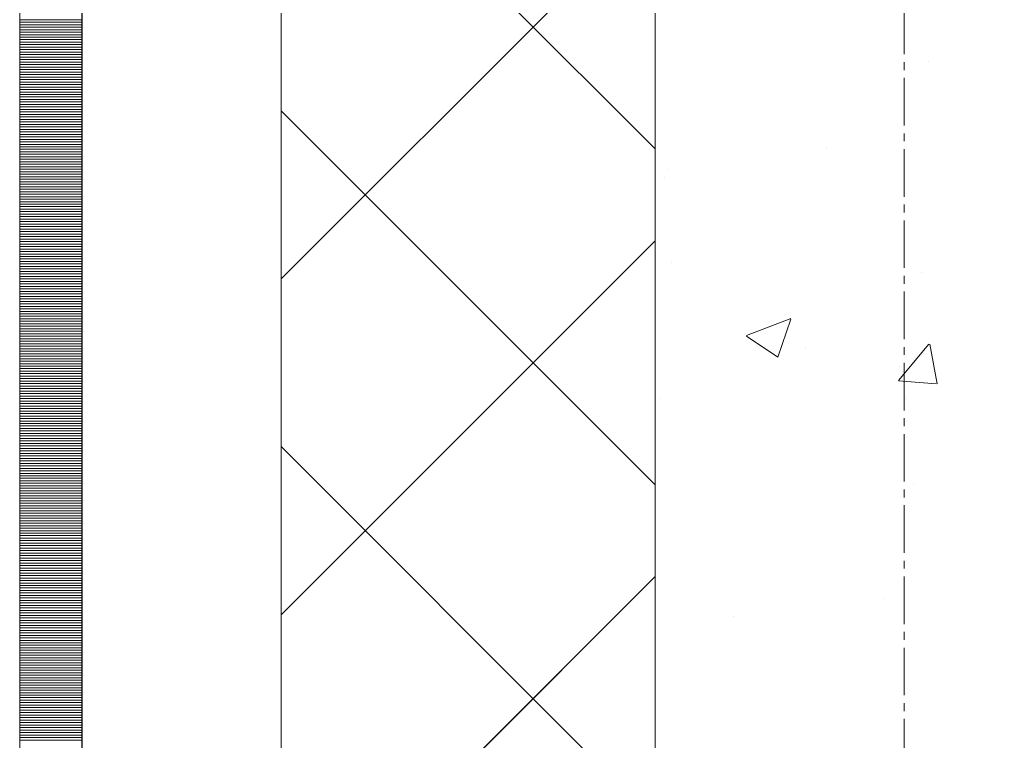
# Model space of a CAD drawing. Header units: millimetres. Extents: x 470010 to 1231400, y -134005 to 421770.
# Drawn here: x 672518.6 to 672914.2, y -7116 to -6826.5 of the extents above; entities that cross this region are included whole.
import ezdxf
from ezdxf.enums import TextEntityAlignment as Align

# ---------------------------------------------------------------- set-up
doc = ezdxf.new("R2010")
doc.units = ezdxf.units.MM
doc.linetypes.add('CENTER2', pattern=[28.575, 19.05, -3.175, 3.175, -3.175])
doc.linetypes.add('DASHED', pattern=[19.05, 12.7, -6.35])
doc.layers.get('Defpoints').update_dxf_attribs({"color": 140})
doc.layers.add('АР_Делит', color=120, linetype='Continuous', lineweight=0, plot=False)
for name, color, linetype, lineweight in [('АР_Стены ПЕНОблок', 52, 'Continuous', 20), ('АР_Тонкая', 254, 'Continuous', 5), ('АР_Утеплитель', 31, 'Continuous', 0), ('АР_Штриховка', 8, 'Continuous', 0)]:
    doc.layers.add(name, color=color, linetype=linetype, lineweight=lineweight)
doc.layers.add('РД_Оси_100', color=7, linetype='Continuous', lineweight=0, true_color=0x525252)
doc.styles.add('style1', font='ARIALN.TTF')

# ---------------------------------------------------------------- blocks, each defined once
blk = doc.blocks.new('СОШ_2200_АР_ОСИ_М100_28.05.24')
at = {"layer": 'АР_Делит', "color": 251, "linetype": 'DASHED', "true_color": 0x636466}
blk.add_lwpolyline([(-355, 13145), (-355, 100855), (37145, 100855), (37145, 129155), (72745, 129155), (72745, 135155), (114955, 135155), (114955, -355)], dxfattribs=at)
at = {"layer": 'РД_Оси_100', "color": 251, "linetype": 'CENTER2', "true_color": 0x636466}
blk.add_line((0, -6155), (0, 139938.679), dxfattribs=at)
blk = doc.blocks.new('A$C9108343f')
at = {"layer": 'АР_Стены ПЕНОблок', "color": 18, "linetype": 'Continuous', "lineweight": 20, "true_color": 0x000000}
blk.add_line((7054.96, 97555), (7054.96, 21355), dxfattribs=at)
at = {"layer": 'АР_Тонкая', "color": 18, "linetype": 'Continuous', "lineweight": 5, "true_color": 0x000000}
for p, q in [((6799.96, 97555), (6799.96, 21355)), ((6824.96, 97555), (6824.96, 21355)), ((6824.96, 21355), (6824.96, 97555)), ((6904.96, 21355), (6904.96, 97555))]:
    blk.add_line(p, q, dxfattribs=at)
at = {"layer": 'АР_Утеплитель', "color": 18, "linetype": 'Continuous', "lineweight": 0, "true_color": 0x000000}
for p, q in [((6904.96, 97555), (6904.96, 21355)), ((7054.96, 21355), (7054.96, 97555))]:
    blk.add_line(p, q, dxfattribs=at)
at = {"layer": 'АР_Штриховка', "color": 18, "linetype": 'Continuous', "lineweight": 0, "true_color": 0x000000}
for p, q in [((7054.96, 93487.89), (6904.96, 93637.89)), ((6904.96, 93435.75), (7054.96, 93585.75)), ((6799.96, 93539.75), (6824.96, 93539.75)), ((6799.96, 93538.75), (6824.96, 93538.75)), ((6799.96, 93537.75), (6824.96, 93537.75)), ((6799.96, 93536.75), (6824.96, 93536.75)), ((6799.96, 93535.75), (6824.96, 93535.75)), ((6799.96, 93534.75), (6824.96, 93534.75)), ((6799.96, 93533.75), (6824.96, 93533.75)), ((6799.96, 93532.75), (6824.96, 93532.75)), ((6799.96, 93531.75), (6824.96, 93531.75)), ((6799.96, 93530.75), (6824.96, 93530.75)), ((6799.96, 93529.75), (6824.96, 93529.75)), ((6799.96, 93528.75), (6824.96, 93528.75)), ((6799.96, 93527.75), (6824.96, 93527.75)), ((6799.96, 93526.75), (6824.96, 93526.75)), ((6799.96, 93525.75), (6824.96, 93525.75)), ((6799.96, 93524.75), (6824.96, 93524.75)), ((6799.96, 93523.75), (6824.96, 93523.75)), ((6799.96, 93522.75), (6824.96, 93522.75)), ((6799.96, 93521.75), (6824.96, 93521.75)), ((6799.96, 93520.75), (6824.96, 93520.75)), ((6799.96, 93519.75), (6824.96, 93519.75)), ((7164.83, 93522.92), (7164.83, 93522.92)), ((6799.96, 93518.75), (6824.96, 93518.75)), ((6799.96, 93517.75), (6824.96, 93517.75)), ((6799.96, 93516.75), (6824.96, 93516.75)), ((6799.96, 93515.75), (6824.96, 93515.75)), ((6799.96, 93514.75), (6824.96, 93514.75)), ((6799.96, 93513.75), (6824.96, 93513.75)), ((6799.96, 93512.75), (6824.96, 93512.75)), ((6799.96, 93511.75), (6824.96, 93511.75)), ((6799.96, 93510.75), (6824.96, 93510.75)), ((6799.96, 93509.75), (6824.96, 93509.75)), ((6799.96, 93508.75), (6824.96, 93508.75)), ((6799.96, 93507.75), (6824.96, 93507.75)), ((6799.96, 93506.75), (6824.96, 93506.75)), ((6799.96, 93505.75), (6824.96, 93505.75)), ((6799.96, 93504.75), (6824.96, 93504.75)), ((6799.96, 93503.75), (6824.96, 93503.75)), ((6799.96, 93502.75), (6824.96, 93502.75)), ((6799.96, 93501.75), (6824.96, 93501.75)), ((6799.96, 93500.75), (6824.96, 93500.75)), ((6799.96, 93499.75), (6824.96, 93499.75)), ((7054.96, 93353.18), (6904.96, 93503.18)), ((6799.96, 93498.75), (6824.96, 93498.75)), ((6799.96, 93497.75), (6824.96, 93497.75)), ((6799.96, 93496.75), (6824.96, 93496.75)), ((6799.96, 93495.75), (6824.96, 93495.75)), ((6799.96, 93494.75), (6824.96, 93494.75)), ((6799.96, 93493.75), (6824.96, 93493.75)), ((6799.96, 93492.75), (6824.96, 93492.75)), ((6799.96, 93491.75), (6824.96, 93491.75)), ((6799.96, 93490.75), (6824.96, 93490.75)), ((6799.96, 93489.75), (6824.96, 93489.75)), ((6799.96, 93488.75), (6824.96, 93488.75)), ((6799.96, 93487.75), (6824.96, 93487.75)), ((7123.79, 93488.12), (7123.79, 93488.12)), ((6799.96, 93486.75), (6824.96, 93486.75)), ((6799.96, 93485.75), (6824.96, 93485.75)), ((6799.96, 93484.75), (6824.96, 93484.75)), ((6799.96, 93483.75), (6824.96, 93483.75)), ((6799.96, 93482.75), (6824.96, 93482.75)), ((6799.96, 93481.75), (6824.96, 93481.75)), ((6799.96, 93480.75), (6824.96, 93480.75)), ((6799.96, 93479.75), (6824.96, 93479.75)), ((7060.2, 93479.75), (7060.2, 93479.75)), ((6799.96, 93478.75), (6824.96, 93478.75)), ((6799.96, 93477.75), (6824.96, 93477.75)), ((6799.96, 93476.75), (6824.96, 93476.75)), ((7058.83, 93476.59), (7058.83, 93476.59)), ((6799.96, 93475.75), (6824.96, 93475.75)), ((6799.96, 93474.75), (6824.96, 93474.75)), ((6799.96, 93473.75), (6824.96, 93473.75)), ((6799.96, 93472.75), (6824.96, 93472.75)), ((6799.96, 93471.75), (6824.96, 93471.75)), ((6799.96, 93470.75), (6824.96, 93470.75)), ((6799.96, 93469.75), (6824.96, 93469.75)), ((6799.96, 93468.75), (6824.96, 93468.75)), ((6799.96, 93467.75), (6824.96, 93467.75)), ((6799.96, 93466.75), (6824.96, 93466.75)), ((6799.96, 93465.75), (6824.96, 93465.75)), ((6799.96, 93464.75), (6824.96, 93464.75)), ((6799.96, 93463.75), (6824.96, 93463.75)), ((6799.96, 93462.75), (6824.96, 93462.75)), ((6799.96, 93461.75), (6824.96, 93461.75)), ((6799.96, 93460.75), (6824.96, 93460.75)), ((6799.96, 93459.75), (6824.96, 93459.75)), ((6799.96, 93458.75), (6824.96, 93458.75)), ((6799.96, 93457.75), (6824.96, 93457.75)), ((6799.96, 93456.75), (6824.96, 93456.75)), ((6799.96, 93455.75), (6824.96, 93455.75)), ((6799.96, 93454.75), (6824.96, 93454.75)), ((6799.96, 93453.75), (6824.96, 93453.75)), ((6799.96, 93452.75), (6824.96, 93452.75)), ((6799.96, 93451.75), (6824.96, 93451.75)), ((6799.96, 93450.75), (6824.96, 93450.75)), ((6799.96, 93449.75), (6824.96, 93449.75)), ((6799.96, 93448.75), (6824.96, 93448.75)), ((6904.96, 93301.04), (7054.96, 93451.04)), ((6799.96, 93447.75), (6824.96, 93447.75)), ((6799.96, 93446.75), (6824.96, 93446.75)), ((6799.96, 93445.75), (6824.96, 93445.75)), ((6799.96, 93444.75), (6824.96, 93444.75)), ((6799.96, 93443.75), (6824.96, 93443.75)), ((6799.96, 93442.75), (6824.96, 93442.75)), ((6799.96, 93441.75), (6824.96, 93441.75)), ((6799.96, 93440.75), (6824.96, 93440.75)), ((7061.65, 93442.33), (7061.65, 93442.33)), ((6799.96, 93439.75), (6824.96, 93439.75)), ((6799.96, 93438.75), (6824.96, 93438.75)), ((6799.96, 93437.75), (6824.96, 93437.75)), ((6799.96, 93436.75), (6824.96, 93436.75)), ((7161.74, 93438.36), (7161.74, 93438.36)), ((6799.96, 93435.75), (6824.96, 93435.75)), ((6799.96, 93434.75), (6824.96, 93434.75)), ((6799.96, 93433.75), (6824.96, 93433.75)), ((6799.96, 93432.75), (6824.96, 93432.75)), ((6799.96, 93431.75), (6824.96, 93431.75)), ((6799.96, 93430.75), (6824.96, 93430.75)), ((6799.96, 93429.75), (6824.96, 93429.75)), ((6799.96, 93428.75), (6824.96, 93428.75)), ((6799.96, 93427.75), (6824.96, 93427.75)), ((6799.96, 93426.75), (6824.96, 93426.75)), ((6799.96, 93425.75), (6824.96, 93425.75)), ((6799.96, 93424.75), (6824.96, 93424.75)), ((6799.96, 93423.75), (6824.96, 93423.75)), ((6799.96, 93422.75), (6824.96, 93422.75)), ((6799.96, 93421.75), (6824.96, 93421.75)), ((6799.96, 93420.75), (6824.96, 93420.75)), ((6799.96, 93419.75), (6824.96, 93419.75)), ((6799.96, 93418.75), (6824.96, 93418.75)), ((6799.96, 93417.75), (6824.96, 93417.75)), ((6799.96, 93416.75), (6824.96, 93416.75)), ((7091.72, 93413.01), (7109.51, 93419.84)), ((7104.3, 93404.32), (7109.45, 93419.67)), ((6799.96, 93415.75), (6824.96, 93415.75)), ((6799.96, 93414.75), (6824.96, 93414.75)), ((6799.96, 93413.75), (6824.96, 93413.75)), ((6799.96, 93412.75), (6824.96, 93412.75)), ((7091.65, 93412.85), (7104.28, 93404.33)), ((6799.96, 93411.75), (6824.96, 93411.75)), ((6799.96, 93410.75), (6824.96, 93410.75)), ((6799.96, 93409.75), (6824.96, 93409.75)), ((6799.96, 93408.75), (6824.96, 93408.75)), ((7152.66, 93394.94), (7164.91, 93409.53)), ((7168.14, 93393.66), (7165.21, 93409.58)), ((6799.96, 93407.75), (6824.96, 93407.75)), ((6799.96, 93406.75), (6824.96, 93406.75)), ((6799.96, 93405.75), (6824.96, 93405.75)), ((6799.96, 93404.75), (6824.96, 93404.75)), ((7115.2, 93408.22), (7115.2, 93408.22)), ((6799.96, 93403.75), (6824.96, 93403.75)), ((6799.96, 93402.75), (6824.96, 93402.75)), ((6799.96, 93401.75), (6824.96, 93401.75)), ((6799.96, 93400.75), (6824.96, 93400.75)), ((6799.96, 93399.75), (6824.96, 93399.75)), ((6799.96, 93398.75), (6824.96, 93398.75)), ((6799.96, 93397.75), (6824.96, 93397.75)), ((6799.96, 93396.75), (6824.96, 93396.75)), ((7153.16, 93400.6), (7153.16, 93400.6)), ((6799.96, 93395.75), (6824.96, 93395.75)), ((6799.96, 93394.75), (6824.96, 93394.75)), ((6799.96, 93393.75), (6824.96, 93393.75)), ((6799.96, 93392.75), (6824.96, 93392.75)), ((7152.66, 93394.93), (7167.84, 93393.6)), ((6799.96, 93391.75), (6824.96, 93391.75)), ((6799.96, 93390.75), (6824.96, 93390.75)), ((6799.96, 93389.75), (6824.96, 93389.75)), ((6799.96, 93388.75), (6824.96, 93388.75)), ((6799.96, 93387.75), (6824.96, 93387.75)), ((6799.96, 93386.75), (6824.96, 93386.75)), ((6799.96, 93385.75), (6824.96, 93385.75)), ((7056.97, 93387.94), (7056.97, 93387.94)), ((7155.83, 93387.7), (7155.83, 93387.7)), ((6799.96, 93384.75), (6824.96, 93384.75)), ((6799.96, 93383.75), (6824.96, 93383.75)), ((6799.96, 93382.75), (6824.96, 93382.75)), ((6799.96, 93381.75), (6824.96, 93381.75)), ((6799.96, 93380.75), (6824.96, 93380.75)), ((6799.96, 93379.75), (6824.96, 93379.75)), ((6799.96, 93378.75), (6824.96, 93378.75)), ((6799.96, 93377.75), (6824.96, 93377.75)), ((6799.96, 93376.75), (6824.96, 93376.75)), ((6799.96, 93375.75), (6824.96, 93375.75)), ((6799.96, 93374.75), (6824.96, 93374.75)), ((6799.96, 93373.75), (6824.96, 93373.75)), ((6799.96, 93372.75), (6824.96, 93372.75)), ((6799.96, 93371.75), (6824.96, 93371.75)), ((6799.96, 93370.75), (6824.96, 93370.75)), ((6799.96, 93369.75), (6824.96, 93369.75)), ((6799.96, 93368.75), (6824.96, 93368.75)), ((6799.96, 93367.75), (6824.96, 93367.75)), ((6799.96, 93366.75), (6824.96, 93366.75)), ((6799.96, 93365.75), (6824.96, 93365.75)), ((7054.96, 93218.48), (6904.96, 93368.48)), ((6799.96, 93364.75), (6824.96, 93364.75)), ((6799.96, 93363.75), (6824.96, 93363.75)), ((6799.96, 93362.75), (6824.96, 93362.75)), ((6799.96, 93361.75), (6824.96, 93361.75)), ((6799.96, 93360.75), (6824.96, 93360.75)), ((6799.96, 93359.75), (6824.96, 93359.75)), ((6799.96, 93358.75), (6824.96, 93358.75)), ((6799.96, 93357.75), (6824.96, 93357.75)), ((6799.96, 93356.75), (6824.96, 93356.75)), ((6799.96, 93355.75), (6824.96, 93355.75)), ((6799.96, 93354.75), (6824.96, 93354.75)), ((6799.96, 93353.75), (6824.96, 93353.75)), ((7158.66, 93353.81), (7158.66, 93353.81)), ((6799.96, 93352.75), (6824.96, 93352.75)), ((6799.96, 93351.75), (6824.96, 93351.75)), ((6799.96, 93350.75), (6824.96, 93350.75)), ((6799.96, 93349.75), (6824.96, 93349.75)), ((6799.96, 93348.75), (6824.96, 93348.75)), ((6799.96, 93347.75), (6824.96, 93347.75)), ((6799.96, 93346.75), (6824.96, 93346.75)), ((6799.96, 93345.75), (6824.96, 93345.75)), ((6799.96, 93344.75), (6824.96, 93344.75)), ((6799.96, 93343.75), (6824.96, 93343.75)), ((6799.96, 93342.75), (6824.96, 93342.75)), ((6799.96, 93341.75), (6824.96, 93341.75)), ((6799.96, 93340.75), (6824.96, 93340.75)), ((6799.96, 93339.75), (6824.96, 93339.75)), ((6799.96, 93338.75), (6824.96, 93338.75)), ((6799.96, 93337.75), (6824.96, 93337.75)), ((6799.96, 93336.75), (6824.96, 93336.75)), ((6799.96, 93335.75), (6824.96, 93335.75)), ((6799.96, 93334.75), (6824.96, 93334.75)), ((6799.96, 93333.75), (6824.96, 93333.75)), ((6799.96, 93332.75), (6824.96, 93332.75)), ((6799.96, 93331.75), (6824.96, 93331.75)), ((6799.96, 93330.75), (6824.96, 93330.75)), ((6799.96, 93329.75), (6824.96, 93329.75)), ((6799.96, 93328.75), (6824.96, 93328.75)), ((6799.96, 93327.75), (6824.96, 93327.75)), ((6799.96, 93326.75), (6824.96, 93326.75)), ((6799.96, 93325.75), (6824.96, 93325.75)), ((6799.96, 93324.75), (6824.96, 93324.75)), ((6799.96, 93323.75), (6824.96, 93323.75)), ((6799.96, 93322.75), (6824.96, 93322.75)), ((6799.96, 93321.75), (6824.96, 93321.75)), ((6799.96, 93320.75), (6824.96, 93320.75)), ((6799.96, 93319.75), (6824.96, 93319.75)), ((6799.96, 93318.75), (6824.96, 93318.75)), ((6799.96, 93317.75), (6824.96, 93317.75)), ((6799.96, 93316.75), (6824.96, 93316.75)), ((6799.96, 93315.75), (6824.96, 93315.75)), ((6799.96, 93314.75), (6824.96, 93314.75)), ((6799.96, 93313.75), (6824.96, 93313.75)), ((6904.96, 93166.34), (7054.96, 93316.34)), ((6799.96, 93312.75), (6824.96, 93312.75)), ((6799.96, 93311.75), (6824.96, 93311.75)), ((6799.96, 93310.75), (6824.96, 93310.75)), ((6799.96, 93309.75), (6824.96, 93309.75)), ((6799.96, 93308.75), (6824.96, 93308.75)), ((6799.96, 93307.75), (6824.96, 93307.75)), ((6799.96, 93306.75), (6824.96, 93306.75)), ((6799.96, 93305.75), (6824.96, 93305.75)), ((7146.71, 93307.5), (7146.71, 93307.5)), ((6799.96, 93304.75), (6824.96, 93304.75)), ((6799.96, 93303.75), (6824.96, 93303.75)), ((6799.96, 93302.75), (6824.96, 93302.75)), ((6799.96, 93301.75), (6824.96, 93301.75)), ((6799.96, 93300.75), (6824.96, 93300.75)), ((6799.96, 93299.75), (6824.96, 93299.75)), ((6799.96, 93298.75), (6824.96, 93298.75)), ((7086.34, 93300.42), (7086.34, 93300.42)), ((6799.96, 93297.75), (6824.96, 93297.75)), ((6799.96, 93296.75), (6824.96, 93296.75)), ((6799.96, 93295.75), (6824.96, 93295.75)), ((6799.96, 93294.75), (6824.96, 93294.75)), ((6799.96, 93293.75), (6824.96, 93293.75)), ((6799.96, 93292.75), (6824.96, 93292.75)), ((6799.96, 93291.75), (6824.96, 93291.75)), ((6799.96, 93290.75), (6824.96, 93290.75)), ((6799.96, 93289.75), (6824.96, 93289.75)), ((6799.96, 93288.75), (6824.96, 93288.75)), ((6799.96, 93287.75), (6824.96, 93287.75)), ((6799.96, 93286.75), (6824.96, 93286.75)), ((6799.96, 93285.75), (6824.96, 93285.75)), ((6799.96, 93284.75), (6824.96, 93284.75)), ((6799.96, 93283.75), (6824.96, 93283.75)), ((6799.96, 93282.75), (6824.96, 93282.75)), ((6799.96, 93281.75), (6824.96, 93281.75)), ((6799.96, 93280.75), (6824.96, 93280.75)), ((6799.96, 93279.75), (6824.96, 93279.75)), ((6799.96, 93278.75), (6824.96, 93278.75)), ((6799.96, 93277.75), (6824.96, 93277.75)), ((6799.96, 93276.75), (6824.96, 93276.75)), ((6799.96, 93275.75), (6824.96, 93275.75)), ((6799.96, 93274.75), (6824.96, 93274.75)), ((6799.96, 93273.75), (6824.96, 93273.75)), ((6799.96, 93272.75), (6824.96, 93272.75)), ((6799.96, 93271.75), (6824.96, 93271.75)), ((6799.96, 93270.75), (6824.96, 93270.75)), ((6799.96, 93269.75), (6824.96, 93269.75)), ((6799.96, 93268.75), (6824.96, 93268.75)), ((6799.96, 93267.75), (6824.96, 93267.75)), ((6799.96, 93266.75), (6824.96, 93266.75)), ((7155.57, 93269.25), (7155.57, 93269.25)), ((6799.96, 93265.75), (6824.96, 93265.75)), ((6799.96, 93264.75), (6824.96, 93264.75)), ((6799.96, 93263.75), (6824.96, 93263.75)), ((6799.96, 93262.75), (6824.96, 93262.75)), ((6799.96, 93261.75), (6824.96, 93261.75)), ((6799.96, 93260.75), (6824.96, 93260.75)), ((6799.96, 93259.75), (6824.96, 93259.75)), ((6799.96, 93258.75), (6824.96, 93258.75)), ((6799.96, 93257.75), (6824.96, 93257.75)), ((6799.96, 93256.75), (6824.96, 93256.75)), ((6799.96, 93255.75), (6824.96, 93255.75)), ((6799.96, 93254.75), (6824.96, 93254.75)), ((6799.96, 93253.75), (6824.96, 93253.75)), ((6799.96, 93252.75), (6824.96, 93252.75)), ((6799.96, 93251.75), (6824.96, 93251.75)), ((6799.96, 93250.75), (6824.96, 93250.75))]:
    blk.add_line(p, q, dxfattribs=at)
at = {"layer": 'РД_Оси_100'}
blk.add_blockref('СОШ_2200_АР_ОСИ_М100_28.05.24', (7154.96, 6755), dxfattribs=at)
at = {"layer": 'Defpoints', "color": 18, "true_color": 0x000000, "style": 'style1'}
for p in [(143949.34, 316089.12), (143974.98, 281639.5), (143890.4, 273244.71), (143839.99, 264276.81), (143967.75, 254892.38), (12251.96, 104178.14), (12382.58, 96023.14)]:
    blk.add_attdef('АР-ПОМЕЩЕНИЕ:НАИМЕНОВАНИЕ', text='', height=100, dxfattribs=at).set_placement(p, align=Align.MIDDLE)
at = {"layer": 'Defpoints', "color": 18, "true_color": 0x000000, "style": 'style1', "flags": 8}
for p in [(143951.3, 279099.09), (143848.34, 269251.11), (143875.33, 260094.25), (144049.74, 250824.7), (163419.28, 238153.36), (155897.46, 237965.97), (183037.2, 237965.97), (143342.94, 237876.19)]:
    blk.add_attdef('АР-ПОМЕЩЕНИЕ:НАИМЕНОВАНИЕ', text='', height=100, dxfattribs=at).set_placement(p, align=Align.MIDDLE)

msp = doc.modelspace()

# ---------------------------------------------------------------- linework, layer by layer
at = {"layer": 'АР_Стены ПЕНОблок', "color": 18, "linetype": 'Continuous', "lineweight": 20, "true_color": 0x000000}
msp.add_line((672773.57, -2811.242), (672773.57, -79011.242), dxfattribs=at)
at = {"layer": 'АР_Тонкая', "color": 18, "linetype": 'Continuous', "lineweight": 5, "true_color": 0x000000}
for p, q in [((672518.57, -2811.242), (672518.57, -79011.242)), ((672543.57, -2811.242), (672543.57, -79011.242)), ((672543.57, -79011.242), (672543.57, -2811.242)), ((672623.57, -79011.242), (672623.57, -2811.242))]:
    msp.add_line(p, q, dxfattribs=at)
at = {"layer": 'АР_Утеплитель', "color": 18, "linetype": 'Continuous', "lineweight": 0, "true_color": 0x000000}
for p, q in [((672623.57, -2811.242), (672623.57, -79011.242)), ((672773.57, -79011.242), (672773.57, -2811.242))]:
    msp.add_line(p, q, dxfattribs=at)
at = {"layer": 'АР_Штриховка', "color": 18, "linetype": 'Continuous', "lineweight": 0, "true_color": 0x000000}
for p, q in [((672773.57, -6878.357), (672623.57, -6728.357)), ((672623.57, -6930.494), (672773.57, -6780.494)), ((672518.57, -6827.492), (672543.57, -6827.492)), ((672518.57, -6828.492), (672543.57, -6828.492)), ((672518.57, -6829.492), (672543.57, -6829.492)), ((672518.57, -6830.492), (672543.57, -6830.492)), ((672518.57, -6831.492), (672543.57, -6831.492)), ((672518.57, -6832.492), (672543.57, -6832.492)), ((672518.57, -6833.492), (672543.57, -6833.492)), ((672518.57, -6834.492), (672543.57, -6834.492)), ((672518.57, -6835.492), (672543.57, -6835.492)), ((672518.57, -6836.492), (672543.57, -6836.492)), ((672518.57, -6837.492), (672543.57, -6837.492)), ((672518.57, -6838.492), (672543.57, -6838.492)), ((672518.57, -6839.492), (672543.57, -6839.492)), ((672518.57, -6840.492), (672543.57, -6840.492)), ((672518.57, -6841.492), (672543.57, -6841.492)), ((672518.57, -6842.492), (672543.57, -6842.492)), ((672518.57, -6843.492), (672543.57, -6843.492)), ((672518.57, -6844.492), (672543.57, -6844.492)), ((672518.57, -6845.492), (672543.57, -6845.492)), ((672518.57, -6846.492), (672543.57, -6846.492)), ((672518.57, -6847.492), (672543.57, -6847.492)), ((672518.57, -6848.492), (672543.57, -6848.492)), ((672518.57, -6849.492), (672543.57, -6849.492)), ((672518.57, -6850.492), (672543.57, -6850.492)), ((672518.57, -6851.492), (672543.57, -6851.492)), ((672518.57, -6852.492), (672543.57, -6852.492)), ((672518.57, -6853.492), (672543.57, -6853.492)), ((672518.57, -6854.492), (672543.57, -6854.492)), ((672518.57, -6855.492), (672543.57, -6855.492)), ((672518.57, -6856.492), (672543.57, -6856.492)), ((672518.57, -6857.492), (672543.57, -6857.492)), ((672518.57, -6858.492), (672543.57, -6858.492)), ((672518.57, -6859.492), (672543.57, -6859.492)), ((672518.57, -6860.492), (672543.57, -6860.492)), ((672518.57, -6861.492), (672543.57, -6861.492)), ((672518.57, -6862.492), (672543.57, -6862.492)), ((672773.57, -7013.061), (672623.57, -6863.061)), ((672518.57, -6863.492), (672543.57, -6863.492)), ((672518.57, -6864.492), (672543.57, -6864.492)), ((672518.57, -6865.492), (672543.57, -6865.492)), ((672518.57, -6866.492), (672543.57, -6866.492)), ((672518.57, -6867.492), (672543.57, -6867.492)), ((672518.57, -6868.492), (672543.57, -6868.492)), ((672518.57, -6869.492), (672543.57, -6869.492)), ((672518.57, -6870.492), (672543.57, -6870.492)), ((672518.57, -6871.492), (672543.57, -6871.492)), ((672518.57, -6872.492), (672543.57, -6872.492)), ((672518.57, -6873.492), (672543.57, -6873.492)), ((672518.57, -6874.492), (672543.57, -6874.492)), ((672518.57, -6875.492), (672543.57, -6875.492)), ((672518.57, -6876.492), (672543.57, -6876.492)), ((672518.57, -6877.492), (672543.57, -6877.492)), ((672518.57, -6878.492), (672543.57, -6878.492)), ((672518.57, -6879.492), (672543.57, -6879.492)), ((672518.57, -6880.492), (672543.57, -6880.492)), ((672518.57, -6881.492), (672543.57, -6881.492)), ((672518.57, -6882.492), (672543.57, -6882.492)), ((672518.57, -6883.492), (672543.57, -6883.492)), ((672518.57, -6884.492), (672543.57, -6884.492)), ((672518.57, -6885.492), (672543.57, -6885.492)), ((672518.57, -6886.492), (672543.57, -6886.492)), ((672518.57, -6887.492), (672543.57, -6887.492)), ((672518.57, -6888.492), (672543.57, -6888.492)), ((672518.57, -6889.492), (672543.57, -6889.492)), ((672518.57, -6890.492), (672543.57, -6890.492)), ((672518.57, -6891.492), (672543.57, -6891.492)), ((672518.57, -6892.492), (672543.57, -6892.492)), ((672518.57, -6893.492), (672543.57, -6893.492)), ((672518.57, -6894.492), (672543.57, -6894.492)), ((672518.57, -6895.492), (672543.57, -6895.492)), ((672518.57, -6896.492), (672543.57, -6896.492)), ((672518.57, -6897.492), (672543.57, -6897.492)), ((672518.57, -6898.492), (672543.57, -6898.492)), ((672518.57, -6899.492), (672543.57, -6899.492)), ((672518.57, -6900.492), (672543.57, -6900.492)), ((672518.57, -6901.492), (672543.57, -6901.492)), ((672518.57, -6902.492), (672543.57, -6902.492)), ((672518.57, -6903.492), (672543.57, -6903.492)), ((672518.57, -6904.492), (672543.57, -6904.492)), ((672518.57, -6905.492), (672543.57, -6905.492)), ((672518.57, -6906.492), (672543.57, -6906.492)), ((672518.57, -6907.492), (672543.57, -6907.492)), ((672518.57, -6908.492), (672543.57, -6908.492)), ((672518.57, -6909.492), (672543.57, -6909.492)), ((672518.57, -6910.492), (672543.57, -6910.492)), ((672518.57, -6911.492), (672543.57, -6911.492)), ((672518.57, -6912.492), (672543.57, -6912.492)), ((672518.57, -6913.492), (672543.57, -6913.492)), ((672518.57, -6914.492), (672543.57, -6914.492)), ((672518.57, -6915.492), (672543.57, -6915.492)), ((672518.57, -6916.492), (672543.57, -6916.492)), ((672518.57, -6917.492), (672543.57, -6917.492)), ((672518.57, -6918.492), (672543.57, -6918.492)), ((672623.57, -7065.198), (672773.57, -6915.198)), ((672518.57, -6919.492), (672543.57, -6919.492)), ((672518.57, -6920.492), (672543.57, -6920.492)), ((672518.57, -6921.492), (672543.57, -6921.492)), ((672518.57, -6922.492), (672543.57, -6922.492)), ((672518.57, -6923.492), (672543.57, -6923.492)), ((672518.57, -6924.492), (672543.57, -6924.492)), ((672518.57, -6925.492), (672543.57, -6925.492)), ((672518.57, -6926.492), (672543.57, -6926.492)), ((672518.57, -6927.492), (672543.57, -6927.492)), ((672518.57, -6928.492), (672543.57, -6928.492)), ((672518.57, -6929.492), (672543.57, -6929.492)), ((672518.57, -6930.492), (672543.57, -6930.492)), ((672518.57, -6931.492), (672543.57, -6931.492)), ((672518.57, -6932.492), (672543.57, -6932.492)), ((672518.57, -6933.492), (672543.57, -6933.492)), ((672518.57, -6934.492), (672543.57, -6934.492)), ((672518.57, -6935.492), (672543.57, -6935.492)), ((672518.57, -6936.492), (672543.57, -6936.492)), ((672518.57, -6937.492), (672543.57, -6937.492)), ((672518.57, -6938.492), (672543.57, -6938.492)), ((672518.57, -6939.492), (672543.57, -6939.492)), ((672518.57, -6940.492), (672543.57, -6940.492)), ((672518.57, -6941.492), (672543.57, -6941.492)), ((672518.57, -6942.492), (672543.57, -6942.492)), ((672518.57, -6943.492), (672543.57, -6943.492)), ((672518.57, -6944.492), (672543.57, -6944.492)), ((672518.57, -6945.492), (672543.57, -6945.492)), ((672810.337, -6953.228), (672828.122, -6946.401)), ((672518.57, -6946.492), (672543.57, -6946.492)), ((672518.57, -6947.492), (672543.57, -6947.492)), ((672518.57, -6948.492), (672543.57, -6948.492)), ((672518.57, -6949.492), (672543.57, -6949.492)), ((672822.913, -6961.92), (672828.063, -6946.571)), ((672518.57, -6950.492), (672543.57, -6950.492)), ((672518.57, -6951.492), (672543.57, -6951.492)), ((672518.57, -6952.492), (672543.57, -6952.492)), ((672518.57, -6953.492), (672543.57, -6953.492)), ((672810.262, -6953.393), (672822.897, -6961.915)), ((672518.57, -6954.492), (672543.57, -6954.492)), ((672518.57, -6955.492), (672543.57, -6955.492)), ((672518.57, -6956.492), (672543.57, -6956.492)), ((672518.57, -6957.492), (672543.57, -6957.492)), ((672871.275, -6971.307), (672883.52, -6956.714)), ((672886.755, -6972.585), (672883.818, -6956.664)), ((672518.57, -6958.492), (672543.57, -6958.492)), ((672518.57, -6959.492), (672543.57, -6959.492)), ((672518.57, -6960.492), (672543.57, -6960.492)), ((672518.57, -6961.492), (672543.57, -6961.492)), ((672518.57, -6962.492), (672543.57, -6962.492)), ((672518.57, -6963.492), (672543.57, -6963.492)), ((672518.57, -6964.492), (672543.57, -6964.492)), ((672518.57, -6965.492), (672543.57, -6965.492)), ((672518.57, -6966.492), (672543.57, -6966.492)), ((672518.57, -6967.492), (672543.57, -6967.492)), ((672518.57, -6968.492), (672543.57, -6968.492)), ((672518.57, -6969.492), (672543.57, -6969.492)), ((672518.57, -6970.492), (672543.57, -6970.492)), ((672518.57, -6971.492), (672543.57, -6971.492)), ((672518.57, -6972.492), (672543.57, -6972.492)), ((672518.57, -6973.492), (672543.57, -6973.492)), ((672871.275, -6971.312), (672886.457, -6972.64)), ((672518.57, -6974.492), (672543.57, -6974.492)), ((672518.57, -6975.492), (672543.57, -6975.492)), ((672518.57, -6976.492), (672543.57, -6976.492)), ((672518.57, -6977.492), (672543.57, -6977.492)), ((672518.57, -6978.492), (672543.57, -6978.492)), ((672518.57, -6979.492), (672543.57, -6979.492)), ((672518.57, -6980.492), (672543.57, -6980.492)), ((672518.57, -6981.492), (672543.57, -6981.492)), ((672518.57, -6982.492), (672543.57, -6982.492)), ((672518.57, -6983.492), (672543.57, -6983.492)), ((672518.57, -6984.492), (672543.57, -6984.492)), ((672518.57, -6985.492), (672543.57, -6985.492)), ((672518.57, -6986.492), (672543.57, -6986.492)), ((672518.57, -6987.492), (672543.57, -6987.492)), ((672518.57, -6988.492), (672543.57, -6988.492)), ((672518.57, -6989.492), (672543.57, -6989.492)), ((672518.57, -6990.492), (672543.57, -6990.492)), ((672518.57, -6991.492), (672543.57, -6991.492)), ((672518.57, -6992.492), (672543.57, -6992.492)), ((672518.57, -6993.492), (672543.57, -6993.492)), ((672518.57, -6994.492), (672543.57, -6994.492)), ((672518.57, -6995.492), (672543.57, -6995.492)), ((672518.57, -6996.492), (672543.57, -6996.492)), ((672518.57, -6997.492), (672543.57, -6997.492)), ((672773.57, -7147.765), (672623.57, -6997.765)), ((672518.57, -6998.492), (672543.57, -6998.492)), ((672518.57, -6999.492), (672543.57, -6999.492)), ((672518.57, -7000.492), (672543.57, -7000.492)), ((672518.57, -7001.492), (672543.57, -7001.492)), ((672518.57, -7002.492), (672543.57, -7002.492)), ((672518.57, -7003.492), (672543.57, -7003.492)), ((672518.57, -7004.492), (672543.57, -7004.492)), ((672518.57, -7005.492), (672543.57, -7005.492)), ((672518.57, -7006.492), (672543.57, -7006.492)), ((672518.57, -7007.492), (672543.57, -7007.492)), ((672518.57, -7008.492), (672543.57, -7008.492)), ((672518.57, -7009.492), (672543.57, -7009.492)), ((672518.57, -7010.492), (672543.57, -7010.492)), ((672518.57, -7011.492), (672543.57, -7011.492)), ((672518.57, -7012.492), (672543.57, -7012.492)), ((672518.57, -7013.492), (672543.57, -7013.492)), ((672518.57, -7014.492), (672543.57, -7014.492)), ((672518.57, -7015.492), (672543.57, -7015.492)), ((672518.57, -7016.492), (672543.57, -7016.492)), ((672518.57, -7017.492), (672543.57, -7017.492)), ((672518.57, -7018.492), (672543.57, -7018.492)), ((672518.57, -7019.492), (672543.57, -7019.492)), ((672518.57, -7020.492), (672543.57, -7020.492)), ((672518.57, -7021.492), (672543.57, -7021.492)), ((672518.57, -7022.492), (672543.57, -7022.492)), ((672518.57, -7023.492), (672543.57, -7023.492)), ((672518.57, -7024.492), (672543.57, -7024.492)), ((672518.57, -7025.492), (672543.57, -7025.492)), ((672518.57, -7026.492), (672543.57, -7026.492)), ((672518.57, -7027.492), (672543.57, -7027.492)), ((672518.57, -7028.492), (672543.57, -7028.492)), ((672518.57, -7029.492), (672543.57, -7029.492)), ((672518.57, -7030.492), (672543.57, -7030.492)), ((672518.57, -7031.492), (672543.57, -7031.492)), ((672518.57, -7032.492), (672543.57, -7032.492)), ((672518.57, -7033.492), (672543.57, -7033.492)), ((672518.57, -7034.492), (672543.57, -7034.492)), ((672518.57, -7035.492), (672543.57, -7035.492)), ((672518.57, -7036.492), (672543.57, -7036.492)), ((672518.57, -7037.492), (672543.57, -7037.492)), ((672518.57, -7038.492), (672543.57, -7038.492)), ((672518.57, -7039.492), (672543.57, -7039.492)), ((672518.57, -7040.492), (672543.57, -7040.492)), ((672518.57, -7041.492), (672543.57, -7041.492)), ((672518.57, -7042.492), (672543.57, -7042.492)), ((672518.57, -7043.492), (672543.57, -7043.492)), ((672518.57, -7044.492), (672543.57, -7044.492)), ((672518.57, -7045.492), (672543.57, -7045.492)), ((672518.57, -7046.492), (672543.57, -7046.492)), ((672518.57, -7047.492), (672543.57, -7047.492)), ((672518.57, -7048.492), (672543.57, -7048.492)), ((672518.57, -7049.492), (672543.57, -7049.492)), ((672518.57, -7050.492), (672543.57, -7050.492)), ((672518.57, -7051.492), (672543.57, -7051.492)), ((672518.57, -7052.492), (672543.57, -7052.492)), ((672623.57, -7199.902), (672773.57, -7049.902)), ((672518.57, -7053.492), (672543.57, -7053.492)), ((672518.57, -7054.492), (672543.57, -7054.492)), ((672518.57, -7055.492), (672543.57, -7055.492)), ((672518.57, -7056.492), (672543.57, -7056.492)), ((672518.57, -7057.492), (672543.57, -7057.492)), ((672518.57, -7058.492), (672543.57, -7058.492)), ((672518.57, -7059.492), (672543.57, -7059.492)), ((672518.57, -7060.492), (672543.57, -7060.492)), ((672518.57, -7061.492), (672543.57, -7061.492)), ((672518.57, -7062.492), (672543.57, -7062.492)), ((672518.57, -7063.492), (672543.57, -7063.492)), ((672518.57, -7064.492), (672543.57, -7064.492)), ((672518.57, -7065.492), (672543.57, -7065.492)), ((672518.57, -7066.492), (672543.57, -7066.492)), ((672518.57, -7067.492), (672543.57, -7067.492)), ((672518.57, -7068.492), (672543.57, -7068.492)), ((672518.57, -7069.492), (672543.57, -7069.492)), ((672518.57, -7070.492), (672543.57, -7070.492)), ((672518.57, -7071.492), (672543.57, -7071.492)), ((672518.57, -7072.492), (672543.57, -7072.492)), ((672518.57, -7073.492), (672543.57, -7073.492)), ((672518.57, -7074.492), (672543.57, -7074.492)), ((672518.57, -7075.492), (672543.57, -7075.492)), ((672518.57, -7076.492), (672543.57, -7076.492)), ((672518.57, -7077.492), (672543.57, -7077.492)), ((672518.57, -7078.492), (672543.57, -7078.492)), ((672518.57, -7079.492), (672543.57, -7079.492)), ((672518.57, -7080.492), (672543.57, -7080.492)), ((672518.57, -7081.492), (672543.57, -7081.492)), ((672518.57, -7082.492), (672543.57, -7082.492)), ((672518.57, -7083.492), (672543.57, -7083.492)), ((672518.57, -7084.492), (672543.57, -7084.492)), ((672518.57, -7085.492), (672543.57, -7085.492)), ((672518.57, -7086.492), (672543.57, -7086.492)), ((672518.57, -7087.492), (672543.57, -7087.492)), ((672518.57, -7088.492), (672543.57, -7088.492)), ((672518.57, -7089.492), (672543.57, -7089.492)), ((672518.57, -7090.492), (672543.57, -7090.492)), ((672518.57, -7091.492), (672543.57, -7091.492)), ((672518.57, -7092.492), (672543.57, -7092.492)), ((672518.57, -7093.492), (672543.57, -7093.492)), ((672518.57, -7094.492), (672543.57, -7094.492)), ((672518.57, -7095.492), (672543.57, -7095.492)), ((672518.57, -7096.492), (672543.57, -7096.492)), ((672518.57, -7097.492), (672543.57, -7097.492)), ((672518.57, -7098.492), (672543.57, -7098.492)), ((672518.57, -7099.492), (672543.57, -7099.492)), ((672518.57, -7100.492), (672543.57, -7100.492)), ((672518.57, -7101.492), (672543.57, -7101.492)), ((672518.57, -7102.492), (672543.57, -7102.492)), ((672518.57, -7103.492), (672543.57, -7103.492)), ((672518.57, -7104.492), (672543.57, -7104.492)), ((672518.57, -7105.492), (672543.57, -7105.492)), ((672518.57, -7106.492), (672543.57, -7106.492)), ((672518.57, -7107.492), (672543.57, -7107.492)), ((672518.57, -7108.492), (672543.57, -7108.492)), ((672518.57, -7109.492), (672543.57, -7109.492)), ((672518.57, -7110.492), (672543.57, -7110.492)), ((672518.57, -7111.492), (672543.57, -7111.492)), ((672518.57, -7112.492), (672543.57, -7112.492)), ((672518.57, -7113.492), (672543.57, -7113.492)), ((672518.57, -7114.492), (672543.57, -7114.492)), ((672518.57, -7115.492), (672543.57, -7115.492))]:
    msp.add_line(p, q, dxfattribs=at)

# ---------------------------------------------------------------- block references
msp.add_blockref('A$C9108343f', (665718.612, -100366.242))
at = {"layer": 'РД_Оси_100'}
msp.add_blockref('СОШ_2200_АР_ОСИ_М100_28.05.24', (672873.57, -93611.242), dxfattribs=at)

doc.saveas('drawing.dxf')
